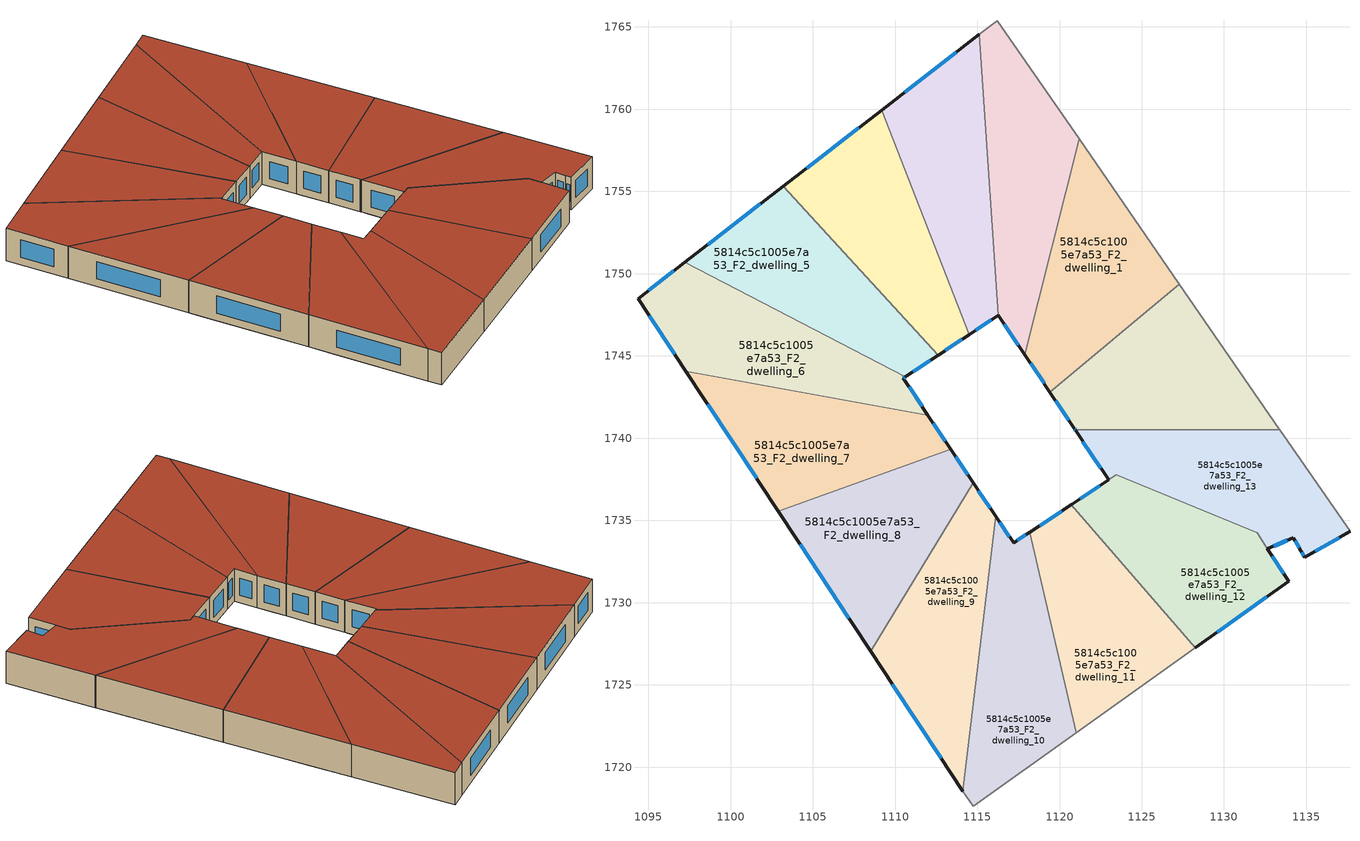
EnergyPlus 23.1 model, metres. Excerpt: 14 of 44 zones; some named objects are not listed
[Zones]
5814c5c1005e7a53_F2_dwelling_0
 floor to 5814c5c1005e7a53_F1_dwelling_11 (EU_floor_Construction): 1127.28,1749.36 1129.42,1746.26 1121.97,1740.5 1120.95,1740.5 1119.42,1742.79 z6
 floor to 5814c5c1005e7a53_F1_dwelling_12 (EU_floor_Construction): 1129.42,1746.26 1132.33,1742.04 1130.34,1740.5 1121.97,1740.5 z6
 floor to 5814c5c1005e7a53_F1_dwelling_13 (EU_floor_Construction): 1132.33,1742.04 1133.4,1740.5 1130.34,1740.5 z6
 wall outside (EU_wall_Construction): 1119.42,1742.79 1120.92,1740.55 1120.95,1740.5 z6:9
 wall to 5814c5c1005e7a53_F2_dwelling_1 (EU_wall_Construction): 1127.28,1749.36 1119.42,1742.79 z6:9
 wall adiabatic (EU_wall_Construction): 1133.4,1740.5 1133.37,1740.55 1127.28,1749.36 z6:9
 wall to 5814c5c1005e7a53_F2_dwelling_13 (EU_wall_Construction): 1120.95,1740.5 1133.4,1740.5 z6:9
 window (EU_Window_Construction): 1119.77,1742.26 1120.56,1741.08 / 1120.92,1740.54 1120.94,1740.51 z6.7:8.3
 roof outside (EU_roof_Construction): 1133.4,1740.5 1133.37,1740.55 1127.28,1749.36 1119.42,1742.79 1120.92,1740.55 1120.95,1740.5 z9
5814c5c1005e7a53_F2_dwelling_1
 floor to 5814c5c1005e7a53_F1_dwelling_10 (EU_floor_Construction): 1123.16,1755.33 1126.09,1751.1 1118.03,1744.86 1117.88,1745.08 1119.82,1752.74 z6
 floor to 5814c5c1005e7a53_F1_dwelling_11 (EU_floor_Construction): 1126.09,1751.1 1127.28,1749.36 1119.42,1742.79 1118.03,1744.86 z6
 floor to 5814c5c1005e7a53_F1_dwelling_9 (EU_floor_Construction): 1121.19,1758.19 1123.16,1755.33 1119.82,1752.74 z6
 wall outside (EU_wall_Construction): 1117.88,1745.08 1119.42,1742.79 z6:9
 wall to 5814c5c1005e7a53_F2_dwelling_2 (EU_wall_Construction): 1121.19,1758.19 1117.88,1745.08 z6:9
 wall adiabatic (EU_wall_Construction): 1127.28,1749.36 1121.19,1758.19 z6:9
 window (EU_Window_Construction): 1118.24,1744.54 1119.06,1743.33 z6.7:8.3
 roof outside (EU_roof_Construction): 1127.28,1749.36 1121.19,1758.19 1117.88,1745.08 1119.42,1742.79 z9
5814c5c1005e7a53_F2_dwelling_10
 floor to 5814c5c1005e7a53_F1_dwelling_6 (EU_floor_Construction): 1119.9,1726.94 1121.02,1722.09 1114.74,1717.61 1114.12,1718.55 1114.64,1722.87 z6
 floor to 5814c5c1005e7a53_F1_dwelling_5 (EU_floor_Construction): 1118.75,1731.9 1119.9,1726.94 1114.64,1722.87 1115.41,1729.32 z6
 floor to 5814c5c1005e7a53_F1_dwelling_4 (EU_floor_Construction): 1118.2,1734.28 1118.75,1731.9 1115.41,1729.32 1116.11,1735.26 1117.21,1733.63 z6
 wall outside (EU_wall_Construction): 1118.2,1734.28 1117.21,1733.63 1116.11,1735.26 z6:9
 wall to 5814c5c1005e7a53_F2_dwelling_9 (EU_wall_Construction): 1116.11,1735.26 1114.12,1718.55 z6:9
 wall to 5814c5c1005e7a53_F2_dwelling_11 (EU_wall_Construction): 1121.02,1722.09 1118.2,1734.28 z6:9
 wall adiabatic (EU_wall_Construction): 1114.12,1718.55 1114.74,1717.61 1121.02,1722.09 z6:9
 window (EU_Window_Construction): 1116.95,1734.01 1116.37,1734.88 / 1117.96,1734.13 1117.44,1733.78 z6.7:8.3
 roof outside (EU_roof_Construction): 1121.02,1722.09 1118.2,1734.28 1117.21,1733.63 1116.11,1735.26 1114.12,1718.55 1114.74,1717.61 z9
5814c5c1005e7a53_F2_dwelling_11
 floor to 5814c5c1005e7a53_F1_dwelling_5 (EU_floor_Construction): 1121.44,1733.98 1124.27,1730.32 1119.9,1726.94 1118.75,1731.9 z6
 floor to 5814c5c1005e7a53_F1_dwelling_6 (EU_floor_Construction): 1124.27,1730.32 1127.22,1726.51 1121.02,1722.09 1119.9,1726.94 z6
 floor to 5814c5c1005e7a53_F1_dwelling_14 (EU_floor_Construction): 1125.14,1730.83 1128.24,1727.25 1127.22,1726.51 1124.35,1730.22 z6
 floor to 5814c5c1005e7a53_F1_dwelling_13 (EU_floor_Construction): 1122.22,1734.22 1125.14,1730.83 1124.35,1730.22 1121.62,1733.76 z6
 floor to 5814c5c1005e7a53_F1_dwelling_4 (EU_floor_Construction): 1120.19,1735.61 1121.44,1733.98 1118.75,1731.9 1118.2,1734.28 z6
 floor to 5814c5c1005e7a53_F1_dwelling_12 (EU_floor_Construction): 1120.71,1735.96 1122.22,1734.22 1121.62,1733.76 1120.19,1735.61 z6
 wall outside (EU_wall_Construction): 1120.71,1735.96 1118.2,1734.28 z6:9
 wall to 5814c5c1005e7a53_F2_dwelling_12 (EU_wall_Construction): 1128.24,1727.25 1120.71,1735.96 z6:9
 wall adiabatic (EU_wall_Construction): 1121.02,1722.09 1128.24,1727.25 z6:9
 window (EU_Window_Construction): 1120.12,1735.56 1118.79,1734.68 z6.7:8.3
 roof outside (EU_roof_Construction): 1128.24,1727.25 1120.71,1735.96 1118.2,1734.28 1121.02,1722.09 z9
5814c5c1005e7a53_F2_dwelling_12
 floor to 5814c5c1005e7a53_F1_dwelling_14 (EU_floor_Construction): 1132.01,1734.25 1133.92,1731.3 1128.24,1727.25 1125.14,1730.83 1130.42,1734.91 z6
 floor to 5814c5c1005e7a53_F1_dwelling_13 (EU_floor_Construction): 1130.42,1734.91 1125.14,1730.83 1122.22,1734.22 1125.65,1736.88 z6
 floor to 5814c5c1005e7a53_F1_dwelling_12 (EU_floor_Construction): 1125.65,1736.88 1122.22,1734.22 1120.71,1735.96 1123.46,1737.78 z6
 wall outside (EU_wall_Construction): 1128.24,1727.25 1133.92,1731.3 1132.64,1733.28 / 1122.99,1737.46 1120.71,1735.96 z6:9
 wall to 5814c5c1005e7a53_F2_dwelling_13 (EU_wall_Construction): 1132.64,1733.29 1132.01,1734.25 1123.46,1737.78 1122.99,1737.46 z6:9
 window (EU_Window_Construction): 1133.62,1731.76 1132.94,1732.82 / 1129.58,1728.2 1132.59,1730.35 / 1122.45,1737.11 1121.25,1736.31 z6.7:8.3
 roof outside (EU_roof_Construction): 1133.92,1731.3 1132.01,1734.25 1123.46,1737.78 1120.71,1735.96 1128.24,1727.25 z9
5814c5c1005e7a53_F2_dwelling_13
 floor to 5814c5c1005e7a53_F1_dwelling_12 (EU_floor_Construction): 1130.34,1740.5 1125.65,1736.88 1123.46,1737.78 1122.98,1737.46 1121.3,1739.98 1121.97,1740.5 z6
 floor to 5814c5c1005e7a53_F1_dwelling_13 (EU_floor_Construction): 1133.4,1740.5 1134.88,1738.36 1130.42,1734.91 1125.65,1736.88 1130.34,1740.5 z6
 floor to 5814c5c1005e7a53_F1_dwelling_11 (EU_floor_Construction): 1121.97,1740.5 1121.3,1739.98 1120.95,1740.5 z6
 floor to 5814c5c1005e7a53_F1_dwelling_14 (EU_floor_Construction): 1134.88,1738.36 1137.66,1734.33 1134.9,1732.75 1134.22,1733.95 1132.64,1733.29 1132.01,1734.25 1130.42,1734.91 z6
 wall outside (EU_wall_Construction): 1120.95,1740.5 1122.98,1737.46 / 1132.64,1733.29 1134.22,1733.95 1134.67,1733.16 1134.9,1732.75 1137.66,1734.33 z6:9
 wall adiabatic (EU_wall_Construction): 1137.66,1734.33 1133.4,1740.5 z6:9
 window (EU_Window_Construction): 1121.43,1739.79 1122.51,1738.18 / 1135.55,1733.12 1137.01,1733.96 / 1134.72,1733.07 1134.85,1732.85 / 1134.33,1733.76 1134.56,1733.35 / 1133.01,1733.44 1133.85,1733.79 z6.7:8.3
 roof outside (EU_roof_Construction): 1137.66,1734.33 1133.4,1740.5 1120.95,1740.5 1122.98,1737.46 1123.46,1737.78 1132.01,1734.25 1132.64,1733.29 1134.22,1733.95 1134.67,1733.16 1134.9,1732.75 z9
5814c5c1005e7a53_F2_dwelling_2
 floor to 5814c5c1005e7a53_F1_dwelling_9 (EU_floor_Construction): 1120.81,1758.73 1121.19,1758.19 1119.82,1752.74 1116.12,1749.88 1115.78,1754.84 z6
 floor to 5814c5c1005e7a53_F1_dwelling_10 (EU_floor_Construction): 1119.82,1752.74 1117.88,1745.08 1116.28,1747.47 1116.12,1749.88 z6
 floor to 5814c5c1005e7a53_F1_dwelling_7 (EU_floor_Construction): 1116.22,1765.39 1118.5,1762.08 1115.45,1759.73 1115.13,1764.55 z6
 floor to 5814c5c1005e7a53_F1_dwelling_8 (EU_floor_Construction): 1118.5,1762.08 1120.81,1758.73 1115.78,1754.84 1115.45,1759.73 z6
 wall outside (EU_wall_Construction): 1116.28,1747.47 1117.88,1745.08 z6:9
 wall to 5814c5c1005e7a53_F2_dwelling_3 (EU_wall_Construction): 1115.13,1764.55 1116.28,1747.47 z6:9
 wall adiabatic (EU_wall_Construction): 1121.19,1758.19 1116.22,1765.39 1115.13,1764.55 z6:9
 window (EU_Window_Construction): 1116.66,1746.91 1117.51,1745.64 z6.7:8.3
 roof outside (EU_roof_Construction): 1117.88,1745.08 1121.19,1758.19 1116.22,1765.39 1115.13,1764.55 1116.28,1747.47 z9
5814c5c1005e7a53_F2_dwelling_3
 floor to 5814c5c1005e7a53_F1_dwelling_7 (EU_floor_Construction): 1115.13,1764.55 1115.45,1759.73 1110.71,1756.06 1109.19,1759.95 z6
 floor to 5814c5c1005e7a53_F1_dwelling_8 (EU_floor_Construction): 1115.45,1759.73 1115.78,1754.84 1112.24,1752.1 1110.71,1756.06 z6
 floor to 5814c5c1005e7a53_F1_dwelling_9 (EU_floor_Construction): 1115.78,1754.84 1116.12,1749.88 1113.81,1748.09 1112.24,1752.1 z6
 floor to 5814c5c1005e7a53_F1_dwelling_10 (EU_floor_Construction): 1116.12,1749.88 1116.28,1747.47 1114.51,1746.3 1113.81,1748.09 z6
 wall outside (EU_wall_Construction): 1114.51,1746.3 1116.28,1747.47 / 1115.13,1764.55 1109.19,1759.95 z6:9
 wall to 5814c5c1005e7a53_F2_dwelling_4 (EU_wall_Construction): 1109.19,1759.95 1114.51,1746.3 z6:9
 window (EU_Window_Construction): 1114.92,1746.57 1115.86,1747.2 / 1113.74,1763.47 1110.59,1761.03 z6.7:8.3
 roof outside (EU_roof_Construction): 1116.28,1747.47 1115.13,1764.55 1109.19,1759.95 1114.51,1746.3 z9
5814c5c1005e7a53_F2_dwelling_4
 floor to 5814c5c1005e7a53_F1_dwelling_8 (EU_floor_Construction): 1110.71,1756.06 1112.24,1752.1 1109.23,1749.77 1106.74,1752.99 z6
 floor to 5814c5c1005e7a53_F1_dwelling_0 (EU_floor_Construction): 1104.29,1756.16 1107.58,1751.9 1106.87,1751.34 1103.22,1755.33 z6
 floor to 5814c5c1005e7a53_F1_dwelling_7 (EU_floor_Construction): 1109.19,1759.95 1110.71,1756.06 1106.74,1752.99 1104.29,1756.16 z6
 floor to 5814c5c1005e7a53_F1_dwelling_9 (EU_floor_Construction): 1112.24,1752.1 1113.81,1748.09 1111.76,1746.51 1109.23,1749.77 z6
 floor to 5814c5c1005e7a53_F1_dwelling_10 (EU_floor_Construction): 1113.81,1748.09 1114.51,1746.3 1112.8,1745.16 1111.76,1746.51 z6
 floor adiabatic (EU_floor_Construction): 1107.58,1751.9 1112.8,1745.16 1112.63,1745.05 1106.87,1751.34 z6
 wall outside (EU_wall_Construction): 1112.63,1745.05 1114.51,1746.3 / 1109.19,1759.95 1103.22,1755.33 z6:9
 wall to 5814c5c1005e7a53_F2_dwelling_5 (EU_wall_Construction): 1103.22,1755.33 1112.63,1745.05 z6:9
 window (EU_Window_Construction): 1113.07,1745.34 1114.06,1746 / 1107.79,1758.86 1104.62,1756.41 z6.7:8.3
 roof outside (EU_roof_Construction): 1114.51,1746.3 1109.19,1759.95 1103.22,1755.33 1112.63,1745.05 z9
5814c5c1005e7a53_F2_dwelling_5
 floor to 5814c5c1005e7a53_F1_dwelling_0 (EU_floor_Construction): 1103.22,1755.33 1106.87,1751.34 1102.48,1747.95 1097.21,1750.68 z6
 floor adiabatic (EU_floor_Construction): 1106.87,1751.34 1110.4,1747.48 1107.58,1745.3 1102.48,1747.95 z6
 floor to 5814c5c1005e7a53_F1_dwelling_2 (EU_floor_Construction): 1110.4,1747.48 1112.63,1745.05 1110.63,1743.72 1107.58,1745.3 z6
 wall outside (EU_wall_Construction): 1110.63,1743.72 1112.63,1745.05 / 1103.22,1755.33 1097.21,1750.68 z6:9
 wall to 5814c5c1005e7a53_F2_dwelling_6 (EU_wall_Construction): 1097.21,1750.68 1110.63,1743.72 z6:9
 window (EU_Window_Construction): 1111.1,1744.03 1112.16,1744.74 / 1101.81,1754.24 1098.62,1751.77 z6.7:8.3
 roof outside (EU_roof_Construction): 1112.63,1745.05 1103.22,1755.33 1097.21,1750.68 1110.63,1743.72 z9
5814c5c1005e7a53_F2_dwelling_6
 floor to 5814c5c1005e7a53_F1_dwelling_1 (EU_floor_Construction): 1107.58,1745.3 1104.34,1742.79 1097.42,1744.04 1102.48,1747.95 z6
 floor to 5814c5c1005e7a53_F1_dwelling_0 (EU_floor_Construction): 1102.48,1747.95 1097.42,1744.04 1097.29,1744.06 1094.38,1748.49 1097.21,1750.68 z6
 floor to 5814c5c1005e7a53_F1_dwelling_2 (EU_floor_Construction): 1110.63,1743.72 1110.5,1743.64 1111.87,1741.59 1111.7,1741.46 1104.34,1742.79 1107.58,1745.3 z6
 floor to 5814c5c1005e7a53_F1_dwelling_3 (EU_floor_Construction): 1111.87,1741.59 1111.99,1741.41 1111.7,1741.46 z6
 wall outside (EU_wall_Construction): 1111.99,1741.41 1110.5,1743.64 1110.63,1743.72 / 1097.21,1750.68 1094.38,1748.49 1097.29,1744.07 z6:9
 wall to 5814c5c1005e7a53_F2_dwelling_7 (EU_wall_Construction): 1097.29,1744.07 1111.99,1741.41 z6:9
 window (EU_Window_Construction): 1110.53,1743.66 1110.6,1743.7 / 1111.64,1741.93 1110.85,1743.11 / 1095.06,1747.45 1096.61,1745.1 / 1096.55,1750.17 1095.04,1749 z6.7:8.3
 roof outside (EU_roof_Construction): 1111.99,1741.41 1110.5,1743.64 1110.63,1743.72 1097.21,1750.68 1094.38,1748.49 1097.29,1744.07 z9
5814c5c1005e7a53_F2_dwelling_7
 floor to 5814c5c1005e7a53_F1_dwelling_2 (EU_floor_Construction): 1111.7,1741.46 1105.08,1736.34 1102.91,1735.55 1100.23,1739.61 1104.34,1742.79 z6
 floor to 5814c5c1005e7a53_F1_dwelling_1 (EU_floor_Construction): 1104.34,1742.79 1100.23,1739.61 1097.35,1743.98 1097.42,1744.04 z6
 floor to 5814c5c1005e7a53_F1_dwelling_3 (EU_floor_Construction): 1111.99,1741.41 1113.38,1739.34 1105.08,1736.34 1111.7,1741.46 z6
 wall outside (EU_wall_Construction): 1113.38,1739.34 1111.99,1741.41 / 1097.29,1744.07 1102.91,1735.55 z6:9
 wall to 5814c5c1005e7a53_F2_dwelling_8 (EU_wall_Construction): 1102.91,1735.55 1113.38,1739.34 z6:9
 window (EU_Window_Construction): 1113.06,1739.82 1112.32,1740.92 / 1098.61,1742.07 1101.59,1737.55 z6.7:8.3
 roof outside (EU_roof_Construction): 1113.38,1739.34 1111.99,1741.41 1097.29,1744.07 1102.91,1735.55 z9
5814c5c1005e7a53_F2_dwelling_8
 floor to 5814c5c1005e7a53_F1_dwelling_3 (EU_floor_Construction): 1113.38,1739.34 1114.75,1737.29 1113.09,1734.55 1106.78,1729.68 1103.3,1734.96 1105.08,1736.34 z6
 floor to 5814c5c1005e7a53_F1_dwelling_2 (EU_floor_Construction): 1105.08,1736.34 1103.3,1734.96 1102.91,1735.55 z6
 floor to 5814c5c1005e7a53_F1_dwelling_4 (EU_floor_Construction): 1113.09,1734.55 1108.52,1727.05 1106.78,1729.68 z6
 wall outside (EU_wall_Construction): 1114.76,1737.29 1113.38,1739.34 / 1102.91,1735.55 1108.52,1727.05 z6:9
 wall to 5814c5c1005e7a53_F2_dwelling_9 (EU_wall_Construction): 1108.52,1727.05 1114.76,1737.29 z6:9
 window (EU_Window_Construction): 1114.43,1737.77 1113.7,1738.86 / 1104.22,1733.56 1107.2,1729.04 z6.7:8.3
 roof outside (EU_roof_Construction): 1108.52,1727.05 1114.76,1737.29 1113.38,1739.34 1102.91,1735.55 z9
5814c5c1005e7a53_F2_dwelling_9
 floor to 5814c5c1005e7a53_F1_dwelling_4 (EU_floor_Construction): 1115.39,1736.33 1116.11,1735.26 1115.41,1729.32 1109.85,1725.02 1108.52,1727.05 1113.09,1734.55 z6
 floor to 5814c5c1005e7a53_F1_dwelling_3 (EU_floor_Construction): 1114.75,1737.29 1115.39,1736.33 1113.09,1734.55 z6
 floor to 5814c5c1005e7a53_F1_dwelling_5 (EU_floor_Construction): 1115.41,1729.32 1114.64,1722.87 1112.41,1721.15 1109.85,1725.02 z6
 floor to 5814c5c1005e7a53_F1_dwelling_6 (EU_floor_Construction): 1114.64,1722.87 1114.12,1718.55 1112.41,1721.15 z6
 wall outside (EU_wall_Construction): 1116.11,1735.26 1114.76,1737.29 / 1108.52,1727.05 1114.12,1718.55 z6:9
 window (EU_Window_Construction): 1115.79,1735.74 1115.07,1736.81 / 1109.83,1725.05 1112.81,1720.54 z6.7:8.3
 roof outside (EU_roof_Construction): 1114.12,1718.55 1116.11,1735.26 1114.76,1737.29 1108.52,1727.05 z9
[Building]
EU S2 Campaign: North Axis=0; Terrain=City; Solar Distribution=FullExterior
[Site:Location]
Budapest.Ferenc.Liszt.Intl.AP: Latitude=47.437; Longitude=19.256; Time Zone=1; Elevation=185
[SizingPeriod:WeatherFileDays]
AnnualSizingPeriod: Begin Month=1; Begin Day of Month=1; End Month=12; End Day of Month=31; Day of Week for Start Day=Monday; Use Weather File Daylight Saving Period=No; Use Weather File Rain and Snow Indicators=No
[MATERIAL]
EU_InternalMass_Material: Roughness=MediumRough; Thickness=0.1; Conductivity=1; Density=1800; Specific Heat=900; Thermal Absorptance=0.9; Solar Absorptance=0.7; Visible Absorptance=0.7
[MATERIAL:NOMASS] Roughness=MediumRough; Thermal Absorptance=0.9; Solar Absorptance=0.7; Visible Absorptance=0.7
Name | Thermal Resistance
EU_wall_NoMass | 0.832559
EU_roof_NoMass | 1.39638
EU_floor_NoMass | 0.872794
[WINDOWMATERIAL:SIMPLEGLAZINGSYSTEM]
EU_Window_SimpleGlazing: UFactor=2.79869; Solar Heat Gain Coefficient=0.75; Visible Transmittance=0.75
[CONSTRUCTION]
EU_wall_Construction: EU_wall_NoMass
EU_roof_Construction: EU_roof_NoMass
EU_floor_Construction: EU_floor_NoMass
EU_Window_Construction: EU_Window_SimpleGlazing
EU_InternalMass_Construction: EU_InternalMass_Material
[ZONE] Type=1; Multiplier=1; Ceiling Height=autocalculate; Floor Area=autocalculate; Part of Total Floor Area=Yes
Name | Volume
5814c5c1005e7a53_F2_dwelling_0 | 207.614
5814c5c1005e7a53_F2_dwelling_1 | 205.714
5814c5c1005e7a53_F2_dwelling_10 | 205.759
5814c5c1005e7a53_F2_dwelling_11 | 205.705
5814c5c1005e7a53_F2_dwelling_12 | 203.114
5814c5c1005e7a53_F2_dwelling_13 | 206.478
5814c5c1005e7a53_F2_dwelling_2 | 205.745
5814c5c1005e7a53_F2_dwelling_3 | 205.75
5814c5c1005e7a53_F2_dwelling_4 | 205.742
5814c5c1005e7a53_F2_dwelling_5 | 205.735
5814c5c1005e7a53_F2_dwelling_6 | 205.73
5814c5c1005e7a53_F2_dwelling_7 | 205.756
5814c5c1005e7a53_F2_dwelling_8 | 205.764
5814c5c1005e7a53_F2_dwelling_9 | 205.726
[INTERNALMASS] Construction=EU_InternalMass_Construction
Name | Zone or ZoneList | Surface Area
5814c5c1005e7a53_F2_dwelling_0_EU_InternalMass | 5814c5c1005e7a53_F2_dwelling_0 | 69.2048
5814c5c1005e7a53_F2_dwelling_1_EU_InternalMass | 5814c5c1005e7a53_F2_dwelling_1 | 68.571
5814c5c1005e7a53_F2_dwelling_2_EU_InternalMass | 5814c5c1005e7a53_F2_dwelling_2 | 68.5817
5814c5c1005e7a53_F2_dwelling_3_EU_InternalMass | 5814c5c1005e7a53_F2_dwelling_3 | 68.5833
5814c5c1005e7a53_F2_dwelling_4_EU_InternalMass | 5814c5c1005e7a53_F2_dwelling_4 | 68.5807
5814c5c1005e7a53_F2_dwelling_5_EU_InternalMass | 5814c5c1005e7a53_F2_dwelling_5 | 68.5784
5814c5c1005e7a53_F2_dwelling_6_EU_InternalMass | 5814c5c1005e7a53_F2_dwelling_6 | 68.5765
5814c5c1005e7a53_F2_dwelling_7_EU_InternalMass | 5814c5c1005e7a53_F2_dwelling_7 | 68.5851
5814c5c1005e7a53_F2_dwelling_8_EU_InternalMass | 5814c5c1005e7a53_F2_dwelling_8 | 68.588
5814c5c1005e7a53_F2_dwelling_9_EU_InternalMass | 5814c5c1005e7a53_F2_dwelling_9 | 68.5754
5814c5c1005e7a53_F2_dwelling_10_EU_InternalMass | 5814c5c1005e7a53_F2_dwelling_10 | 68.5861
5814c5c1005e7a53_F2_dwelling_11_EU_InternalMass | 5814c5c1005e7a53_F2_dwelling_11 | 68.5684
5814c5c1005e7a53_F2_dwelling_12_EU_InternalMass | 5814c5c1005e7a53_F2_dwelling_12 | 67.7137
5814c5c1005e7a53_F2_dwelling_13_EU_InternalMass | 5814c5c1005e7a53_F2_dwelling_13 | 68.8358
[OTHEREQUIPMENT] Fuel Type=Electricity; Design Level Calculation Method=Watts/Area; Power per Zone Floor Area=1; Fraction Latent=0; Fraction Radiant=0; Fraction Lost=0; Carbon Dioxide Generation Rate=0; EndUse Subcategory=EU_Step8_InternalGains
Name | Zone or ZoneList or Space or SpaceList | Schedule
EU_Step8_InternalGain_5814c5c1005e7a53_F2_dwelling_0_f000 | 5814c5c1005e7a53_F2_dwelling_0 | EU_Step8_GainSchedule_5814c5c1005e7a53_F2_dwelling_0_f000
EU_Step8_InternalGain_5814c5c1005e7a53_F2_dwelling_1_f000 | 5814c5c1005e7a53_F2_dwelling_1 | EU_Step8_GainSchedule_5814c5c1005e7a53_F2_dwelling_1_f000
EU_Step8_InternalGain_5814c5c1005e7a53_F2_dwelling_2_f000 | 5814c5c1005e7a53_F2_dwelling_2 | EU_Step8_GainSchedule_5814c5c1005e7a53_F2_dwelling_2_f000
EU_Step8_InternalGain_5814c5c1005e7a53_F2_dwelling_3_f000 | 5814c5c1005e7a53_F2_dwelling_3 | EU_Step8_GainSchedule_5814c5c1005e7a53_F2_dwelling_3_f000
EU_Step8_InternalGain_5814c5c1005e7a53_F2_dwelling_4_f000 | 5814c5c1005e7a53_F2_dwelling_4 | EU_Step8_GainSchedule_5814c5c1005e7a53_F2_dwelling_4_f000
EU_Step8_InternalGain_5814c5c1005e7a53_F2_dwelling_5_f000 | 5814c5c1005e7a53_F2_dwelling_5 | EU_Step8_GainSchedule_5814c5c1005e7a53_F2_dwelling_5_f000
EU_Step8_InternalGain_5814c5c1005e7a53_F2_dwelling_6_f000 | 5814c5c1005e7a53_F2_dwelling_6 | EU_Step8_GainSchedule_5814c5c1005e7a53_F2_dwelling_6_f000
EU_Step8_InternalGain_5814c5c1005e7a53_F2_dwelling_7_f000 | 5814c5c1005e7a53_F2_dwelling_7 | EU_Step8_GainSchedule_5814c5c1005e7a53_F2_dwelling_7_f000
EU_Step8_InternalGain_5814c5c1005e7a53_F2_dwelling_8_f000 | 5814c5c1005e7a53_F2_dwelling_8 | EU_Step8_GainSchedule_5814c5c1005e7a53_F2_dwelling_8_f000
EU_Step8_InternalGain_5814c5c1005e7a53_F2_dwelling_9_f000 | 5814c5c1005e7a53_F2_dwelling_9 | EU_Step8_GainSchedule_5814c5c1005e7a53_F2_dwelling_9_f000
EU_Step8_InternalGain_5814c5c1005e7a53_F2_dwelling_10_f000 | 5814c5c1005e7a53_F2_dwelling_10 | EU_Step8_GainSchedule_5814c5c1005e7a53_F2_dwelling_10_f000
EU_Step8_InternalGain_5814c5c1005e7a53_F2_dwelling_11_f000 | 5814c5c1005e7a53_F2_dwelling_11 | EU_Step8_GainSchedule_5814c5c1005e7a53_F2_dwelling_11_f000
EU_Step8_InternalGain_5814c5c1005e7a53_F2_dwelling_12_f000 | 5814c5c1005e7a53_F2_dwelling_12 | EU_Step8_GainSchedule_5814c5c1005e7a53_F2_dwelling_12_f000
EU_Step8_InternalGain_5814c5c1005e7a53_F2_dwelling_13_f000 | 5814c5c1005e7a53_F2_dwelling_13 | EU_Step8_GainSchedule_5814c5c1005e7a53_F2_dwelling_13_f000
[ZONEVENTILATION:DESIGNFLOWRATE] Schedule=EU_AlwaysOn; Design Flow Rate Calculation Method=AirChanges/Hour; Air Changes per Hour=0.475469; Ventilation Type=Natural; Fan Pressure Rise=0; Fan Total Efficiency=1; Constant Term Coefficient=1; Temperature Term Coefficient=0; Velocity Term Coefficient=0; Velocity Squared Term Coefficient=0; Minimum Indoor Temperature=-100; Maximum Indoor Temperature=100; Delta Temperature=-100; Minimum Outdoor Temperature=-100; Maximum Outdoor Temperature=100; Maximum Wind Speed=40
Name | Zone or ZoneList or Space or SpaceList
EU_ConstantAir_5814c5c1005e7a53_F2_dwelling_0 | 5814c5c1005e7a53_F2_dwelling_0
EU_ConstantAir_5814c5c1005e7a53_F2_dwelling_1 | 5814c5c1005e7a53_F2_dwelling_1
EU_ConstantAir_5814c5c1005e7a53_F2_dwelling_2 | 5814c5c1005e7a53_F2_dwelling_2
EU_ConstantAir_5814c5c1005e7a53_F2_dwelling_3 | 5814c5c1005e7a53_F2_dwelling_3
EU_ConstantAir_5814c5c1005e7a53_F2_dwelling_4 | 5814c5c1005e7a53_F2_dwelling_4
EU_ConstantAir_5814c5c1005e7a53_F2_dwelling_5 | 5814c5c1005e7a53_F2_dwelling_5
EU_ConstantAir_5814c5c1005e7a53_F2_dwelling_6 | 5814c5c1005e7a53_F2_dwelling_6
EU_ConstantAir_5814c5c1005e7a53_F2_dwelling_7 | 5814c5c1005e7a53_F2_dwelling_7
EU_ConstantAir_5814c5c1005e7a53_F2_dwelling_8 | 5814c5c1005e7a53_F2_dwelling_8
EU_ConstantAir_5814c5c1005e7a53_F2_dwelling_9 | 5814c5c1005e7a53_F2_dwelling_9
EU_ConstantAir_5814c5c1005e7a53_F2_dwelling_10 | 5814c5c1005e7a53_F2_dwelling_10
EU_ConstantAir_5814c5c1005e7a53_F2_dwelling_11 | 5814c5c1005e7a53_F2_dwelling_11
EU_ConstantAir_5814c5c1005e7a53_F2_dwelling_12 | 5814c5c1005e7a53_F2_dwelling_12
EU_ConstantAir_5814c5c1005e7a53_F2_dwelling_13 | 5814c5c1005e7a53_F2_dwelling_13
[HVACTEMPLATE:ZONE:IDEALLOADSAIRSYSTEM] System Availability Schedule=EU_AlwaysOn; Maximum Heating Supply Air Temperature=50; Minimum Cooling Supply Air Temperature=13; Maximum Heating Supply Air Humidity Ratio=0.0156; Minimum Cooling Supply Air Humidity Ratio=0.0077; Heating Limit=NoLimit; Cooling Limit=NoLimit; Heating Availability Schedule=EU_AlwaysOn; Cooling Availability Schedule=EU_CoolingOff; Dehumidification Control Type=ConstantSensibleHeatRatio; Cooling Sensible Heat Ratio=0.7; Dehumidification Setpoint=60; Humidification Control Type=None; Humidification Setpoint=30; Outdoor Air Method=None; Outdoor Air Flow Rate per Person=0.00944; Outdoor Air Flow Rate per Zone Floor Area=0; Outdoor Air Flow Rate per Zone=0; Demand Controlled Ventilation Type=None; Outdoor Air Economizer Type=NoEconomizer; Heat Recovery Type=None; Sensible Heat Recovery Effectiveness=0.7; Latent Heat Recovery Effectiveness=0.65
Name | Template Thermostat
5814c5c1005e7a53_F2_dwelling_0 | EU_HeatOnly_5814c5c1005e7a53_F2_dwelling_0
5814c5c1005e7a53_F2_dwelling_1 | EU_HeatOnly_5814c5c1005e7a53_F2_dwelling_1
5814c5c1005e7a53_F2_dwelling_2 | EU_HeatOnly_5814c5c1005e7a53_F2_dwelling_2
5814c5c1005e7a53_F2_dwelling_3 | EU_HeatOnly_5814c5c1005e7a53_F2_dwelling_3
5814c5c1005e7a53_F2_dwelling_4 | EU_HeatOnly_5814c5c1005e7a53_F2_dwelling_4
5814c5c1005e7a53_F2_dwelling_5 | EU_HeatOnly_5814c5c1005e7a53_F2_dwelling_5
5814c5c1005e7a53_F2_dwelling_6 | EU_HeatOnly_5814c5c1005e7a53_F2_dwelling_6
5814c5c1005e7a53_F2_dwelling_7 | EU_HeatOnly_5814c5c1005e7a53_F2_dwelling_7
5814c5c1005e7a53_F2_dwelling_8 | EU_HeatOnly_5814c5c1005e7a53_F2_dwelling_8
5814c5c1005e7a53_F2_dwelling_9 | EU_HeatOnly_5814c5c1005e7a53_F2_dwelling_9
5814c5c1005e7a53_F2_dwelling_10 | EU_HeatOnly_5814c5c1005e7a53_F2_dwelling_10
5814c5c1005e7a53_F2_dwelling_11 | EU_HeatOnly_5814c5c1005e7a53_F2_dwelling_11
5814c5c1005e7a53_F2_dwelling_12 | EU_HeatOnly_5814c5c1005e7a53_F2_dwelling_12
5814c5c1005e7a53_F2_dwelling_13 | EU_HeatOnly_5814c5c1005e7a53_F2_dwelling_13
[SIZING:ZONE] Zone Cooling Design Supply Air Temperature Input Method=SupplyAirTemperature; Zone Cooling Design Supply Air Temperature=13; Zone Heating Design Supply Air Temperature Input Method=SupplyAirTemperature; Zone Heating Design Supply Air Temperature=50; Zone Cooling Design Supply Air Humidity Ratio=0.008; Zone Heating Design Supply Air Humidity Ratio=0.008; Cooling Design Air Flow Method=DesignDay; Cooling Design Air Flow Rate=0; Cooling Minimum Air Flow per Zone Floor Area=0.000762; Cooling Minimum Air Flow=0; Cooling Minimum Air Flow Fraction=0.2; Heating Design Air Flow Method=DesignDay; Heating Design Air Flow Rate=0; Heating Maximum Air Flow per Zone Floor Area=0.002032; Heating Maximum Air Flow=0.141576; Heating Maximum Air Flow Fraction=0.3; Account for Dedicated Outdoor Air System=No; Dedicated Outdoor Air System Control Strategy=NeutralSupplyAir; Dedicated Outdoor Air Low Setpoint Temperature for Design=autosize; Dedicated Outdoor Air High Setpoint Temperature for Design=autosize; Zone Load Sizing Method=Sensible Load Only No Latent Load; Zone Latent Cooling Design Supply Air Humidity Ratio Input Method=HumidityRatioDifference; Zone Cooling Design Supply Air Humidity Ratio Difference=0.005; Zone Latent Heating Design Supply Air Humidity Ratio Input Method=HumidityRatioDifference; Zone Humidification Design Supply Air Humidity Ratio Difference=0.005
5814c5c1005e7a53_F2_dwelling_0; 5814c5c1005e7a53_F2_dwelling_1; 5814c5c1005e7a53_F2_dwelling_2; 5814c5c1005e7a53_F2_dwelling_3; 5814c5c1005e7a53_F2_dwelling_4; 5814c5c1005e7a53_F2_dwelling_5; 5814c5c1005e7a53_F2_dwelling_6; 5814c5c1005e7a53_F2_dwelling_7; 5814c5c1005e7a53_F2_dwelling_8; 5814c5c1005e7a53_F2_dwelling_9; 5814c5c1005e7a53_F2_dwelling_10; 5814c5c1005e7a53_F2_dwelling_11; 5814c5c1005e7a53_F2_dwelling_12; 5814c5c1005e7a53_F2_dwelling_13
[SCHEDULE:CONSTANT]
Name | Hourly Value
EU_AlwaysOn | 1
EU_CoolingOff | 0
[SCHEDULE:FILE] Column Number=1; Rows to Skip at Top=0; Number of Hours of Data=8760; Column Separator=Comma; Interpolate to Timestep=No; Minutes per Item=60; Adjust Schedule for Daylight Savings=Yes
Name | File
EU_Step8_GainSchedule_5814c5c1005e7a53_F2_dwelling_0_f000 | ../../schedules/5814c5c1005e7a53/5814c5c1005e7a53_F2_dwelling_0_f000_gain.csv
EU_Step8_GainSchedule_5814c5c1005e7a53_F2_dwelling_1_f000 | ../../schedules/5814c5c1005e7a53/5814c5c1005e7a53_F2_dwelling_1_f000_gain.csv
EU_Step8_GainSchedule_5814c5c1005e7a53_F2_dwelling_2_f000 | ../../schedules/5814c5c1005e7a53/5814c5c1005e7a53_F2_dwelling_2_f000_gain.csv
EU_Step8_GainSchedule_5814c5c1005e7a53_F2_dwelling_3_f000 | ../../schedules/5814c5c1005e7a53/5814c5c1005e7a53_F2_dwelling_3_f000_gain.csv
EU_Step8_GainSchedule_5814c5c1005e7a53_F2_dwelling_4_f000 | ../../schedules/5814c5c1005e7a53/5814c5c1005e7a53_F2_dwelling_4_f000_gain.csv
EU_Step8_GainSchedule_5814c5c1005e7a53_F2_dwelling_5_f000 | ../../schedules/5814c5c1005e7a53/5814c5c1005e7a53_F2_dwelling_5_f000_gain.csv
EU_Step8_GainSchedule_5814c5c1005e7a53_F2_dwelling_6_f000 | ../../schedules/5814c5c1005e7a53/5814c5c1005e7a53_F2_dwelling_6_f000_gain.csv
EU_Step8_GainSchedule_5814c5c1005e7a53_F2_dwelling_7_f000 | ../../schedules/5814c5c1005e7a53/5814c5c1005e7a53_F2_dwelling_7_f000_gain.csv
EU_Step8_GainSchedule_5814c5c1005e7a53_F2_dwelling_8_f000 | ../../schedules/5814c5c1005e7a53/5814c5c1005e7a53_F2_dwelling_8_f000_gain.csv
EU_Step8_GainSchedule_5814c5c1005e7a53_F2_dwelling_9_f000 | ../../schedules/5814c5c1005e7a53/5814c5c1005e7a53_F2_dwelling_9_f000_gain.csv
EU_Step8_GainSchedule_5814c5c1005e7a53_F2_dwelling_10_f000 | ../../schedules/5814c5c1005e7a53/5814c5c1005e7a53_F2_dwelling_10_f000_gain.csv
EU_Step8_GainSchedule_5814c5c1005e7a53_F2_dwelling_11_f000 | ../../schedules/5814c5c1005e7a53/5814c5c1005e7a53_F2_dwelling_11_f000_gain.csv
EU_Step8_GainSchedule_5814c5c1005e7a53_F2_dwelling_12_f000 | ../../schedules/5814c5c1005e7a53/5814c5c1005e7a53_F2_dwelling_12_f000_gain.csv
EU_Step8_GainSchedule_5814c5c1005e7a53_F2_dwelling_13_f000 | ../../schedules/5814c5c1005e7a53/5814c5c1005e7a53_F2_dwelling_13_f000_gain.csv
